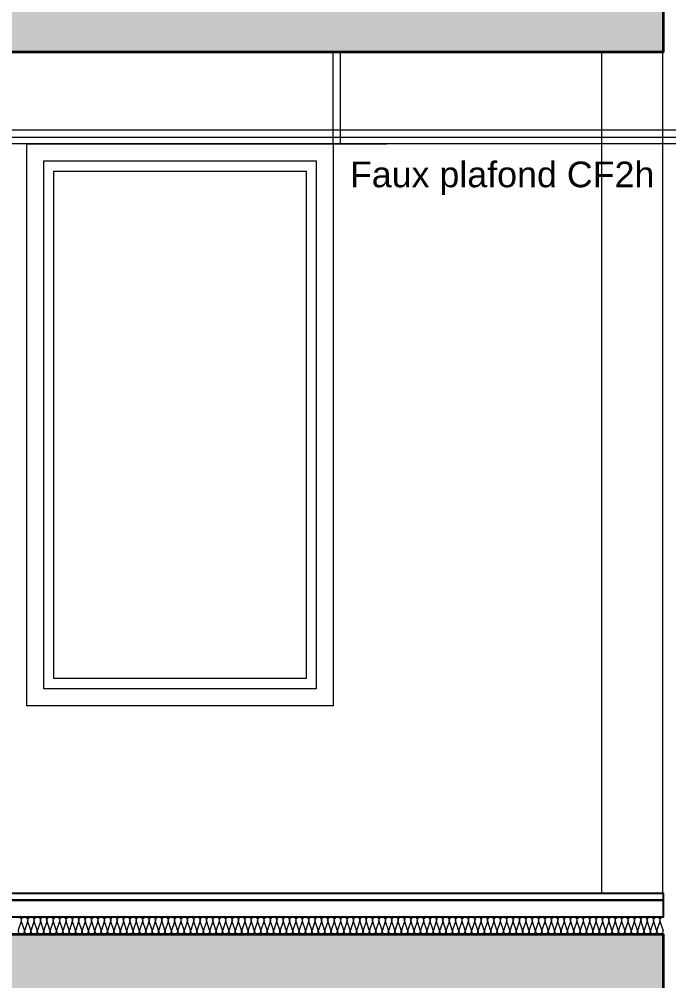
# Model space of a CAD drawing. Header units: metres. Extents: x 1838950 to 1842843, y 5171318 to 5174224.
# Drawn here: x 1841222.564 to 1841224.471, y 5171396.755 to 5171399.579 of the extents above; entities that cross this region are included whole.
import ezdxf

# ---------------------------------------------------------------- set-up
doc = ezdxf.new("R2010")
doc.units = ezdxf.units.M
doc.header["$LTSCALE"] = 0.0254
doc.layers.add('00 CHAZAL Coupe A.5', color=7, linetype='Continuous', lineweight=18)
doc.styles.add('Arial', font='arial.ttf')

# ---------------------------------------------------------------- blocks, each defined once
blk = doc.blocks.new('Groupe-1792-1')
at = {"layer": '00 CHAZAL Coupe A.5', "color": 7, "linetype": 'Continuous', "lineweight": 13}
for p, q in [((1841216.7955, 5171396.942), (1841224.4551, 5171396.942)), ((1841216.7955, 5171396.892), (1841224.4551, 5171396.892))]:
    blk.add_line(p, q, dxfattribs=at)
at = {"layer": '00 CHAZAL Coupe A.5', "color": 7, "linetype": 'Continuous', "lineweight": 13, "flags": 128}
for points in [[(1841222.5611, 5171396.942, -0.511611), (1841222.57, 5171396.9296), (1841222.5616, 5171396.9043, 0.511611), (1841222.5705, 5171396.892, 0.511611), (1841222.5794, 5171396.9043), (1841222.571, 5171396.9296, -0.511611), (1841222.5799, 5171396.942, -0.511611), (1841222.5888, 5171396.9296), (1841222.5804, 5171396.9043, 0.511611), (1841222.5893, 5171396.892, 0.511611), (1841222.5982, 5171396.9043), (1841222.5898, 5171396.9296, -0.511611), (1841222.5986, 5171396.942, -0.511611), (1841222.6075, 5171396.9296), (1841222.5991, 5171396.9043, 0.511611), (1841222.608, 5171396.892, 0.511611), (1841222.6169, 5171396.9043), (1841222.6085, 5171396.9296, -0.511611), (1841222.6174, 5171396.942, -0.511611), (1841222.6263, 5171396.9296), (1841222.6179, 5171396.9043, 0.511611), (1841222.6268, 5171396.892, 0.511611), (1841222.6357, 5171396.9043), (1841222.6273, 5171396.9296, -0.511611), (1841222.6361, 5171396.942, -0.511611), (1841222.645, 5171396.9296), (1841222.6366, 5171396.9043, 0.511611), (1841222.6455, 5171396.892, 0.511611), (1841222.6544, 5171396.9043), (1841222.646, 5171396.9296, -0.511611), (1841222.6549, 5171396.942, -0.511611), (1841222.6638, 5171396.9296), (1841222.6554, 5171396.9043, 0.511611), (1841222.6643, 5171396.892, 0.511611), (1841222.6732, 5171396.9043), (1841222.6648, 5171396.9296, -0.511611), (1841222.6736, 5171396.942, -0.511611), (1841222.6825, 5171396.9296), (1841222.6741, 5171396.9043, 0.511611), (1841222.683, 5171396.892, 0.511611), (1841222.6919, 5171396.9043), (1841222.6835, 5171396.9296, -0.511611), (1841222.6924, 5171396.942, -0.511611), (1841222.7013, 5171396.9296), (1841222.6929, 5171396.9043, 0.511611), (1841222.7018, 5171396.892, 0.511611), (1841222.7107, 5171396.9043), (1841222.7023, 5171396.9296, -0.511611), (1841222.7111, 5171396.942, -0.511611), (1841222.72, 5171396.9296), (1841222.7116, 5171396.9043, 0.511611), (1841222.7205, 5171396.892, 0.511611), (1841222.7294, 5171396.9043), (1841222.721, 5171396.9296, -0.511611), (1841222.7299, 5171396.942, -0.511611), (1841222.7388, 5171396.9296), (1841222.7304, 5171396.9043, 0.511611), (1841222.7393, 5171396.892, 0.511611), (1841222.7482, 5171396.9043), (1841222.7398, 5171396.9296, -0.511611), (1841222.7486, 5171396.942, -0.511611), (1841222.7575, 5171396.9296), (1841222.7491, 5171396.9043, 0.511611), (1841222.758, 5171396.892, 0.511611), (1841222.7669, 5171396.9043), (1841222.7585, 5171396.9296, -0.511611), (1841222.7674, 5171396.942, -0.511611), (1841222.7763, 5171396.9296), (1841222.7679, 5171396.9043, 0.511611), (1841222.7768, 5171396.892)], [(1841222.7768, 5171396.892, 0.511611), (1841222.7857, 5171396.9043), (1841222.7773, 5171396.9296, -0.511611), (1841222.7861, 5171396.942, -0.511611), (1841222.795, 5171396.9296), (1841222.7866, 5171396.9043, 0.511611), (1841222.7955, 5171396.892, 0.511611), (1841222.8044, 5171396.9043), (1841222.796, 5171396.9296, -0.511611), (1841222.8049, 5171396.942, -0.511611), (1841222.8138, 5171396.9296), (1841222.8054, 5171396.9043, 0.511611), (1841222.8143, 5171396.892, 0.511611), (1841222.8232, 5171396.9043), (1841222.8148, 5171396.9296, -0.511611), (1841222.8236, 5171396.942, -0.511611), (1841222.8325, 5171396.9296), (1841222.8241, 5171396.9043, 0.511611), (1841222.833, 5171396.892, 0.511611), (1841222.8419, 5171396.9043), (1841222.8335, 5171396.9296, -0.511611), (1841222.8424, 5171396.942, -0.511611), (1841222.8513, 5171396.9296), (1841222.8429, 5171396.9043, 0.511611), (1841222.8518, 5171396.892, 0.511611), (1841222.8607, 5171396.9043), (1841222.8523, 5171396.9296, -0.511611), (1841222.8611, 5171396.942, -0.511611), (1841222.87, 5171396.9296), (1841222.8616, 5171396.9043, 0.511611), (1841222.8705, 5171396.892, 0.511611), (1841222.8794, 5171396.9043), (1841222.871, 5171396.9296, -0.511611), (1841222.8799, 5171396.942, -0.511611), (1841222.8888, 5171396.9296), (1841222.8804, 5171396.9043, 0.511611), (1841222.8893, 5171396.892, 0.511611), (1841222.8982, 5171396.9043), (1841222.8898, 5171396.9296, -0.511611), (1841222.8986, 5171396.942, -0.511611), (1841222.9075, 5171396.9296), (1841222.8991, 5171396.9043, 0.511611), (1841222.908, 5171396.892, 0.511611), (1841222.9169, 5171396.9043), (1841222.9085, 5171396.9296, -0.511611), (1841222.9174, 5171396.942, -0.511611), (1841222.9263, 5171396.9296), (1841222.9179, 5171396.9043, 0.511611), (1841222.9268, 5171396.892, 0.511611), (1841222.9357, 5171396.9043), (1841222.9273, 5171396.9296, -0.511611), (1841222.9361, 5171396.942, -0.511611), (1841222.945, 5171396.9296), (1841222.9366, 5171396.9043, 0.511611), (1841222.9455, 5171396.892, 0.511611), (1841222.9544, 5171396.9043), (1841222.946, 5171396.9296, -0.511611), (1841222.9549, 5171396.942, -0.511611), (1841222.9638, 5171396.9296), (1841222.9554, 5171396.9043, 0.511611), (1841222.9643, 5171396.892, 0.511611), (1841222.9732, 5171396.9043), (1841222.9648, 5171396.9296, -0.511611), (1841222.9736, 5171396.942, -0.511611), (1841222.9825, 5171396.9296), (1841222.9741, 5171396.9043, 0.511611), (1841222.983, 5171396.892, 0.511611), (1841222.9919, 5171396.9043), (1841222.9835, 5171396.9296, -0.511611), (1841222.9924, 5171396.942, -0.511611), (1841223.0013, 5171396.9296), (1841222.9929, 5171396.9043, 0.511611), (1841223.0018, 5171396.892, 0.511611), (1841223.0107, 5171396.9043), (1841223.0023, 5171396.9296, -0.511611), (1841223.0111, 5171396.942, -0.511611), (1841223.02, 5171396.9296), (1841223.0158, 5171396.917)], [(1841223.0158, 5171396.917), (1841223.0116, 5171396.9043, 0.511611), (1841223.0205, 5171396.892, 0.511611), (1841223.0294, 5171396.9043), (1841223.021, 5171396.9296, -0.511611), (1841223.0299, 5171396.942, -0.511611), (1841223.0388, 5171396.9296), (1841223.0304, 5171396.9043, 0.511611), (1841223.0393, 5171396.892, 0.511611), (1841223.0482, 5171396.9043), (1841223.0398, 5171396.9296, -0.511611), (1841223.0486, 5171396.942, -0.511611), (1841223.0575, 5171396.9296), (1841223.0491, 5171396.9043, 0.511611), (1841223.058, 5171396.892, 0.511611), (1841223.0669, 5171396.9043), (1841223.0585, 5171396.9296, -0.511611), (1841223.0674, 5171396.942, -0.511611), (1841223.0763, 5171396.9296), (1841223.0679, 5171396.9043, 0.511611), (1841223.0768, 5171396.892, 0.511611), (1841223.0857, 5171396.9043), (1841223.0773, 5171396.9296, -0.511611), (1841223.0861, 5171396.942, -0.511611), (1841223.095, 5171396.9296), (1841223.0866, 5171396.9043, 0.511611), (1841223.0955, 5171396.892, 0.511611), (1841223.1044, 5171396.9043), (1841223.096, 5171396.9296, -0.511611), (1841223.1049, 5171396.942, -0.511611), (1841223.1138, 5171396.9296), (1841223.1054, 5171396.9043, 0.511611), (1841223.1143, 5171396.892, 0.511611), (1841223.1232, 5171396.9043), (1841223.1148, 5171396.9296, -0.511611), (1841223.1236, 5171396.942, -0.511611), (1841223.1325, 5171396.9296), (1841223.1241, 5171396.9043, 0.511611), (1841223.133, 5171396.892, 0.511611), (1841223.1419, 5171396.9043), (1841223.1335, 5171396.9296, -0.511611), (1841223.1424, 5171396.942, -0.511611), (1841223.1513, 5171396.9296), (1841223.1429, 5171396.9043, 0.511611), (1841223.1518, 5171396.892, 0.511611), (1841223.1607, 5171396.9043), (1841223.1523, 5171396.9296, -0.511611), (1841223.1611, 5171396.942, -0.511611), (1841223.17, 5171396.9296), (1841223.1616, 5171396.9043, 0.511611), (1841223.1705, 5171396.892, 0.511611), (1841223.1794, 5171396.9043), (1841223.171, 5171396.9296, -0.511611), (1841223.1799, 5171396.942, -0.511611), (1841223.1888, 5171396.9296), (1841223.1804, 5171396.9043, 0.511611), (1841223.1893, 5171396.892, 0.511611), (1841223.1982, 5171396.9043), (1841223.1898, 5171396.9296, -0.511611), (1841223.1986, 5171396.942, -0.511611), (1841223.2075, 5171396.9296), (1841223.1991, 5171396.9043, 0.511611), (1841223.208, 5171396.892, 0.511611), (1841223.2169, 5171396.9043), (1841223.2085, 5171396.9296, -0.511611), (1841223.2174, 5171396.942, -0.511611), (1841223.2263, 5171396.9296), (1841223.2179, 5171396.9043, 0.511611), (1841223.2268, 5171396.892, 0.511611), (1841223.2357, 5171396.9043), (1841223.2273, 5171396.9296, -0.511611), (1841223.2361, 5171396.942, -0.511611), (1841223.245, 5171396.9296), (1841223.2366, 5171396.9043, 0.511611), (1841223.2455, 5171396.892, 0.511611), (1841223.2544, 5171396.9043), (1841223.246, 5171396.9296, -0.511611), (1841223.2549, 5171396.942)], [(1841223.2549, 5171396.942, -0.511611), (1841223.2638, 5171396.9296), (1841223.2554, 5171396.9043, 0.511611), (1841223.2643, 5171396.892, 0.511611), (1841223.2732, 5171396.9043), (1841223.2648, 5171396.9296, -0.511611), (1841223.2736, 5171396.942, -0.511611), (1841223.2825, 5171396.9296), (1841223.2741, 5171396.9043, 0.511611), (1841223.283, 5171396.892, 0.511611), (1841223.2919, 5171396.9043), (1841223.2835, 5171396.9296, -0.511611), (1841223.2924, 5171396.942, -0.511611), (1841223.3013, 5171396.9296), (1841223.2929, 5171396.9043, 0.511611), (1841223.3018, 5171396.892, 0.511611), (1841223.3107, 5171396.9043), (1841223.3023, 5171396.9296, -0.511611), (1841223.3111, 5171396.942, -0.511611), (1841223.32, 5171396.9296), (1841223.3116, 5171396.9043, 0.511611), (1841223.3205, 5171396.892, 0.511611), (1841223.3294, 5171396.9043), (1841223.321, 5171396.9296, -0.511611), (1841223.3299, 5171396.942, -0.511611), (1841223.3388, 5171396.9296), (1841223.3304, 5171396.9043, 0.511611), (1841223.3393, 5171396.892, 0.511611), (1841223.3482, 5171396.9043), (1841223.3398, 5171396.9296, -0.511611), (1841223.3486, 5171396.942, -0.511611), (1841223.3575, 5171396.9296), (1841223.3491, 5171396.9043, 0.511611), (1841223.358, 5171396.892, 0.511611), (1841223.3669, 5171396.9043), (1841223.3585, 5171396.9296, -0.511611), (1841223.3674, 5171396.942, -0.511611), (1841223.3763, 5171396.9296), (1841223.3679, 5171396.9043, 0.511611), (1841223.3768, 5171396.892, 0.511611), (1841223.3857, 5171396.9043), (1841223.3773, 5171396.9296, -0.511611), (1841223.3861, 5171396.942, -0.511611), (1841223.395, 5171396.9296), (1841223.3866, 5171396.9043, 0.511611), (1841223.3955, 5171396.892, 0.511611), (1841223.4044, 5171396.9043), (1841223.396, 5171396.9296, -0.511611), (1841223.4049, 5171396.942, -0.511611), (1841223.4138, 5171396.9296), (1841223.4054, 5171396.9043, 0.511611), (1841223.4143, 5171396.892, 0.511611), (1841223.4232, 5171396.9043), (1841223.4148, 5171396.9296, -0.511611), (1841223.4236, 5171396.942, -0.511611), (1841223.4325, 5171396.9296), (1841223.4241, 5171396.9043, 0.511611), (1841223.433, 5171396.892, 0.511611), (1841223.4419, 5171396.9043), (1841223.4335, 5171396.9296, -0.511611), (1841223.4424, 5171396.942, -0.511611), (1841223.4513, 5171396.9296), (1841223.4429, 5171396.9043, 0.511611), (1841223.4518, 5171396.892, 0.511611), (1841223.4607, 5171396.9043), (1841223.4523, 5171396.9296, -0.511611), (1841223.4611, 5171396.942, -0.511611), (1841223.47, 5171396.9296), (1841223.4616, 5171396.9043, 0.511611), (1841223.4705, 5171396.892, 0.511611), (1841223.4794, 5171396.9043), (1841223.471, 5171396.9296, -0.511611), (1841223.4799, 5171396.942, -0.511611), (1841223.4888, 5171396.9296), (1841223.4804, 5171396.9043, 0.511611), (1841223.4893, 5171396.892, 0.511611), (1841223.4982, 5171396.9043), (1841223.494, 5171396.917)], [(1841223.494, 5171396.917), (1841223.4898, 5171396.9296, -0.511611), (1841223.4986, 5171396.942, -0.511611), (1841223.5075, 5171396.9296), (1841223.4991, 5171396.9043, 0.511611), (1841223.508, 5171396.892, 0.511611), (1841223.5169, 5171396.9043), (1841223.5085, 5171396.9296, -0.511611), (1841223.5174, 5171396.942, -0.511611), (1841223.5263, 5171396.9296), (1841223.5179, 5171396.9043, 0.511611), (1841223.5268, 5171396.892, 0.511611), (1841223.5357, 5171396.9043), (1841223.5273, 5171396.9296, -0.511611), (1841223.5361, 5171396.942, -0.511611), (1841223.545, 5171396.9296), (1841223.5366, 5171396.9043, 0.511611), (1841223.5455, 5171396.892, 0.511611), (1841223.5544, 5171396.9043), (1841223.546, 5171396.9296, -0.511611), (1841223.5549, 5171396.942, -0.511611), (1841223.5638, 5171396.9296), (1841223.5554, 5171396.9043, 0.511611), (1841223.5643, 5171396.892, 0.511611), (1841223.5732, 5171396.9043), (1841223.5648, 5171396.9296, -0.511611), (1841223.5736, 5171396.942, -0.511611), (1841223.5825, 5171396.9296), (1841223.5741, 5171396.9043, 0.511611), (1841223.583, 5171396.892, 0.511611), (1841223.5919, 5171396.9043), (1841223.5835, 5171396.9296, -0.511611), (1841223.5924, 5171396.942, -0.511611), (1841223.6013, 5171396.9296), (1841223.5929, 5171396.9043, 0.511611), (1841223.6018, 5171396.892, 0.511611), (1841223.6107, 5171396.9043), (1841223.6023, 5171396.9296, -0.511611), (1841223.6111, 5171396.942, -0.511611), (1841223.62, 5171396.9296), (1841223.6116, 5171396.9043, 0.511611), (1841223.6205, 5171396.892, 0.511611), (1841223.6294, 5171396.9043), (1841223.621, 5171396.9296, -0.511611), (1841223.6299, 5171396.942, -0.511611), (1841223.6388, 5171396.9296), (1841223.6304, 5171396.9043, 0.511611), (1841223.6393, 5171396.892, 0.511611), (1841223.6482, 5171396.9043), (1841223.6398, 5171396.9296, -0.511611), (1841223.6486, 5171396.942, -0.511611), (1841223.6575, 5171396.9296), (1841223.6491, 5171396.9043, 0.511611), (1841223.658, 5171396.892, 0.511611), (1841223.6669, 5171396.9043), (1841223.6585, 5171396.9296, -0.511611), (1841223.6674, 5171396.942, -0.511611), (1841223.6763, 5171396.9296), (1841223.6679, 5171396.9043, 0.511611), (1841223.6768, 5171396.892, 0.511611), (1841223.6857, 5171396.9043), (1841223.6773, 5171396.9296, -0.511611), (1841223.6861, 5171396.942, -0.511611), (1841223.695, 5171396.9296), (1841223.6866, 5171396.9043, 0.511611), (1841223.6955, 5171396.892, 0.511611), (1841223.7044, 5171396.9043), (1841223.696, 5171396.9296, -0.511611), (1841223.7049, 5171396.942, -0.511611), (1841223.7138, 5171396.9296), (1841223.7054, 5171396.9043, 0.511611), (1841223.7143, 5171396.892, 0.511611), (1841223.7232, 5171396.9043), (1841223.7148, 5171396.9296, -0.511611), (1841223.7236, 5171396.942, -0.511611), (1841223.7325, 5171396.9296), (1841223.7241, 5171396.9043, 0.511611), (1841223.733, 5171396.892)], [(1841223.733, 5171396.892, 0.511611), (1841223.7419, 5171396.9043), (1841223.7335, 5171396.9296, -0.511611), (1841223.7424, 5171396.942, -0.511611), (1841223.7513, 5171396.9296), (1841223.7429, 5171396.9043, 0.511611), (1841223.7518, 5171396.892, 0.511611), (1841223.7607, 5171396.9043), (1841223.7523, 5171396.9296, -0.511611), (1841223.7611, 5171396.942, -0.511611), (1841223.77, 5171396.9296), (1841223.7616, 5171396.9043, 0.511611), (1841223.7705, 5171396.892, 0.511611), (1841223.7794, 5171396.9043), (1841223.771, 5171396.9296, -0.511611), (1841223.7799, 5171396.942, -0.511611), (1841223.7888, 5171396.9296), (1841223.7804, 5171396.9043, 0.511611), (1841223.7893, 5171396.892, 0.511611), (1841223.7982, 5171396.9043), (1841223.7898, 5171396.9296, -0.511611), (1841223.7986, 5171396.942, -0.511611), (1841223.8075, 5171396.9296), (1841223.7991, 5171396.9043, 0.511611), (1841223.808, 5171396.892, 0.511611), (1841223.8169, 5171396.9043), (1841223.8085, 5171396.9296, -0.511611), (1841223.8174, 5171396.942, -0.511611), (1841223.8263, 5171396.9296), (1841223.8179, 5171396.9043, 0.511611), (1841223.8268, 5171396.892, 0.511611), (1841223.8357, 5171396.9043), (1841223.8273, 5171396.9296, -0.511611), (1841223.8361, 5171396.942, -0.511611), (1841223.845, 5171396.9296), (1841223.8366, 5171396.9043, 0.511611), (1841223.8455, 5171396.892, 0.511611), (1841223.8544, 5171396.9043), (1841223.846, 5171396.9296, -0.511611), (1841223.8549, 5171396.942, -0.511611), (1841223.8638, 5171396.9296), (1841223.8554, 5171396.9043, 0.511611), (1841223.8643, 5171396.892, 0.511611), (1841223.8732, 5171396.9043), (1841223.8648, 5171396.9296, -0.511611), (1841223.8736, 5171396.942, -0.511611), (1841223.8825, 5171396.9296), (1841223.8741, 5171396.9043, 0.511611), (1841223.883, 5171396.892, 0.511611), (1841223.8919, 5171396.9043), (1841223.8835, 5171396.9296, -0.511611), (1841223.8924, 5171396.942, -0.511611), (1841223.9013, 5171396.9296), (1841223.8929, 5171396.9043, 0.511611), (1841223.9018, 5171396.892, 0.511611), (1841223.9107, 5171396.9043), (1841223.9023, 5171396.9296, -0.511611), (1841223.9111, 5171396.942, -0.511611), (1841223.92, 5171396.9296), (1841223.9116, 5171396.9043, 0.511611), (1841223.9205, 5171396.892, 0.511611), (1841223.9294, 5171396.9043), (1841223.921, 5171396.9296, -0.511611), (1841223.9299, 5171396.942, -0.511611), (1841223.9388, 5171396.9296), (1841223.9304, 5171396.9043, 0.511611), (1841223.9393, 5171396.892, 0.511611), (1841223.9482, 5171396.9043), (1841223.9398, 5171396.9296, -0.511611), (1841223.9486, 5171396.942, -0.511611), (1841223.9575, 5171396.9296), (1841223.9491, 5171396.9043, 0.511611), (1841223.958, 5171396.892, 0.511611), (1841223.9669, 5171396.9043), (1841223.9585, 5171396.9296, -0.511611), (1841223.9674, 5171396.942, -0.511611), (1841223.9763, 5171396.9296), (1841223.9721, 5171396.917)], [(1841223.9721, 5171396.917), (1841223.9679, 5171396.9043, 0.511611), (1841223.9768, 5171396.892, 0.511611), (1841223.9857, 5171396.9043), (1841223.9773, 5171396.9296, -0.511611), (1841223.9861, 5171396.942, -0.511611), (1841223.995, 5171396.9296), (1841223.9866, 5171396.9043, 0.511611), (1841223.9955, 5171396.892, 0.511611), (1841224.0044, 5171396.9043), (1841223.996, 5171396.9296, -0.511611), (1841224.0049, 5171396.942, -0.511611), (1841224.0138, 5171396.9296), (1841224.0054, 5171396.9043, 0.511611), (1841224.0143, 5171396.892, 0.511611), (1841224.0232, 5171396.9043), (1841224.0148, 5171396.9296, -0.511611), (1841224.0236, 5171396.942, -0.511611), (1841224.0325, 5171396.9296), (1841224.0241, 5171396.9043, 0.511611), (1841224.033, 5171396.892, 0.511611), (1841224.0419, 5171396.9043), (1841224.0335, 5171396.9296, -0.511611), (1841224.0424, 5171396.942, -0.511611), (1841224.0513, 5171396.9296), (1841224.0429, 5171396.9043, 0.511611), (1841224.0518, 5171396.892, 0.511611), (1841224.0607, 5171396.9043), (1841224.0523, 5171396.9296, -0.511611), (1841224.0611, 5171396.942, -0.511611), (1841224.07, 5171396.9296), (1841224.0616, 5171396.9043, 0.511611), (1841224.0705, 5171396.892, 0.511611), (1841224.0794, 5171396.9043), (1841224.071, 5171396.9296, -0.511611), (1841224.0799, 5171396.942, -0.511611), (1841224.0888, 5171396.9296), (1841224.0804, 5171396.9043, 0.511611), (1841224.0893, 5171396.892, 0.511611), (1841224.0982, 5171396.9043), (1841224.0898, 5171396.9296, -0.511611), (1841224.0986, 5171396.942, -0.511611), (1841224.1075, 5171396.9296), (1841224.0991, 5171396.9043, 0.511611), (1841224.108, 5171396.892, 0.511611), (1841224.1169, 5171396.9043), (1841224.1085, 5171396.9296, -0.511611), (1841224.1174, 5171396.942, -0.511611), (1841224.1263, 5171396.9296), (1841224.1179, 5171396.9043, 0.511611), (1841224.1268, 5171396.892, 0.511611), (1841224.1357, 5171396.9043), (1841224.1273, 5171396.9296, -0.511611), (1841224.1361, 5171396.942, -0.511611), (1841224.145, 5171396.9296), (1841224.1366, 5171396.9043, 0.511611), (1841224.1455, 5171396.892, 0.511611), (1841224.1544, 5171396.9043), (1841224.146, 5171396.9296, -0.511611), (1841224.1549, 5171396.942, -0.511611), (1841224.1638, 5171396.9296), (1841224.1554, 5171396.9043, 0.511611), (1841224.1643, 5171396.892, 0.511611), (1841224.1732, 5171396.9043), (1841224.1648, 5171396.9296, -0.511611), (1841224.1736, 5171396.942, -0.511611), (1841224.1825, 5171396.9296), (1841224.1741, 5171396.9043, 0.511611), (1841224.183, 5171396.892, 0.511611), (1841224.1919, 5171396.9043), (1841224.1835, 5171396.9296, -0.511611), (1841224.1924, 5171396.942, -0.511611), (1841224.2013, 5171396.9296), (1841224.1929, 5171396.9043, 0.511611), (1841224.2018, 5171396.892, 0.511611), (1841224.2107, 5171396.9043), (1841224.2023, 5171396.9296, -0.511611), (1841224.2111, 5171396.942)], [(1841224.2111, 5171396.942, -0.511611), (1841224.22, 5171396.9296), (1841224.2116, 5171396.9043, 0.511611), (1841224.2205, 5171396.892, 0.511611), (1841224.2294, 5171396.9043), (1841224.221, 5171396.9296, -0.511611), (1841224.2299, 5171396.942, -0.511611), (1841224.2388, 5171396.9296), (1841224.2304, 5171396.9043, 0.511611), (1841224.2393, 5171396.892, 0.511611), (1841224.2482, 5171396.9043), (1841224.2398, 5171396.9296, -0.511611), (1841224.2486, 5171396.942, -0.511611), (1841224.2575, 5171396.9296), (1841224.2491, 5171396.9043, 0.511611), (1841224.258, 5171396.892, 0.511611), (1841224.2669, 5171396.9043), (1841224.2585, 5171396.9296, -0.511611), (1841224.2674, 5171396.942, -0.511611), (1841224.2763, 5171396.9296), (1841224.2679, 5171396.9043, 0.511611), (1841224.2768, 5171396.892, 0.511611), (1841224.2857, 5171396.9043), (1841224.2773, 5171396.9296, -0.511611), (1841224.2861, 5171396.942, -0.511611), (1841224.295, 5171396.9296), (1841224.2866, 5171396.9043, 0.511611), (1841224.2955, 5171396.892, 0.511611), (1841224.3044, 5171396.9043), (1841224.296, 5171396.9296, -0.511611), (1841224.3049, 5171396.942, -0.511611), (1841224.3138, 5171396.9296), (1841224.3054, 5171396.9043, 0.511611), (1841224.3143, 5171396.892, 0.511611), (1841224.3232, 5171396.9043), (1841224.3148, 5171396.9296, -0.511611), (1841224.3236, 5171396.942, -0.511611), (1841224.3325, 5171396.9296), (1841224.3241, 5171396.9043, 0.511611), (1841224.333, 5171396.892, 0.511611), (1841224.3419, 5171396.9043), (1841224.3335, 5171396.9296, -0.511611), (1841224.3424, 5171396.942, -0.511611), (1841224.3513, 5171396.9296), (1841224.3429, 5171396.9043, 0.511611), (1841224.3518, 5171396.892, 0.511611), (1841224.3607, 5171396.9043), (1841224.3523, 5171396.9296, -0.511611), (1841224.3611, 5171396.942, -0.511611), (1841224.37, 5171396.9296), (1841224.3616, 5171396.9043, 0.511611), (1841224.3705, 5171396.892, 0.511611), (1841224.3794, 5171396.9043), (1841224.371, 5171396.9296, -0.511611), (1841224.3799, 5171396.942, -0.511611), (1841224.3888, 5171396.9296), (1841224.3804, 5171396.9043, 0.511611), (1841224.3893, 5171396.892, 0.511611), (1841224.3982, 5171396.9043), (1841224.3898, 5171396.9296, -0.511611), (1841224.3986, 5171396.942, -0.511611), (1841224.4075, 5171396.9296), (1841224.3991, 5171396.9043, 0.511611), (1841224.408, 5171396.892, 0.511611), (1841224.4169, 5171396.9043), (1841224.4085, 5171396.9296, -0.511611), (1841224.4174, 5171396.942, -0.511611), (1841224.4263, 5171396.9296), (1841224.4179, 5171396.9043, 0.511611), (1841224.4268, 5171396.892, 0.511611), (1841224.4357, 5171396.9043), (1841224.4273, 5171396.9296, -0.511611), (1841224.4361, 5171396.942, -0.511611), (1841224.445, 5171396.9296), (1841224.4366, 5171396.9043, 0.511611), (1841224.4455, 5171396.892, 0.511611), (1841224.4544, 5171396.9043), (1841224.446, 5171396.9296, -0.511611), (1841224.4549, 5171396.942)], [(1841224.4551, 5171396.9033, 0.102786), (1841224.4551, 5171396.8994)]]:
    blk.add_lwpolyline(points, format="xyb", dxfattribs=at)

msp = doc.modelspace()

# ---------------------------------------------------------------- hatches: boundary and pattern name
at = {"layer": '00 CHAZAL Coupe A.5', "linetype": 'Continuous', "lineweight": 0, "true_color": 0xaaaaaa}
h = msp.add_hatch(color=253, dxfattribs=at)
h.paths.add_polyline_path([(1841218.0951, 5171406.0067), (1841217.9351, 5171406.0067), (1841217.9351, 5171405.8743), (1841217.9351, 5171405.8743), (1841217.9351, 5171405.3122), (1841216.7955, 5171405.3122), (1841216.7955, 5171406.1927), (1841216.6155, 5171406.1927), (1841216.6155, 5171406.1921), (1841215.0579, 5171406.1921), (1841215.0579, 5171405.9921), (1841216.6155, 5171405.9921), (1841216.6155, 5171405.4454), (1841216.6155, 5171405.4454), (1841216.6155, 5171404.9154), (1841216.6155, 5171405.4451), (1841216.6155, 5171396.212), (1841216.7937, 5171396.212), (1841216.7937, 5171396.272), (1841216.7955, 5171396.272), (1841216.7955, 5171396.662), (1841218.6937, 5171396.662), (1841218.6937, 5171394.022), (1841216.6155, 5171394.022), (1841216.6155, 5171393.7166), (1841216.6137, 5171393.7166), (1841216.6137, 5171393.571), (1841216.7955, 5171393.571), (1841216.7955, 5171393.8023), (1841218.6937, 5171393.8023), (1841218.6937, 5171391.381), (1841216.6155, 5171391.381), (1841216.6155, 5171390.6854), (1841216.6156, 5171390.6854), (1841216.6156, 5171389.981), (1841214.7649, 5171389.981), (1841214.7649, 5171390.9682), (1841214.7648, 5171390.9682), (1841214.7648, 5171396.8922), (1841214.5848, 5171396.8922), (1841214.5848, 5171396.892), (1841211.438, 5171396.892), (1841211.438, 5171396.892), (1841209.4576, 5171396.892), (1841209.4576, 5171396.892), (1841203.8519, 5171396.892), (1841203.8519, 5171396.9671), (1841203.7105, 5171396.9671), (1841203.7105, 5171396.8732), (1841203.7107, 5171396.8732), (1841203.7107, 5171396.786), (1841202.5629, 5171396.786), (1841202.5629, 5171396.7871), (1841202.4959, 5171396.786), (1841202.4959, 5171396.8024), (1841202.4949, 5171396.8024), (1841202.4949, 5171396.8917), (1841202.4945, 5171396.8917), (1841202.4945, 5171396.9673), (1841202.2949, 5171396.9673), (1841202.2949, 5171396.8542), (1841202.2953, 5171396.8542), (1841202.2953, 5171396.6997), (1841202.2949, 5171396.6997), (1841202.2949, 5171390.2944), (1841202.4949, 5171390.3574), (1841202.4949, 5171391.231), (1841202.4952, 5171391.231), (1841202.4952, 5171391.251), (1841214.5848, 5171391.251), (1841214.5848, 5171389.581), (1841216.7955, 5171389.581), (1841216.7955, 5171391.251), (1841224.2749, 5171391.251), (1841224.2749, 5171390.4504), (1841224.4551, 5171390.505), (1841224.4551, 5171391.381), (1841218.8737, 5171391.381), (1841218.8737, 5171393.8023), (1841219.7929, 5171393.8023), (1841224.4551, 5171393.8514), (1841224.4551, 5171394.1719), (1841222.7637, 5171394.1719), (1841219.783, 5171394.022), (1841218.8737, 5171394.022), (1841218.8737, 5171396.662), (1841224.4551, 5171396.662), (1841224.4551, 5171396.892), (1841216.7955, 5171396.892), (1841216.7955, 5171399.4847), (1841216.7959, 5171399.4847), (1841216.7959, 5171399.4822), (1841217.9351, 5171399.4822), (1841217.9351, 5171399.1626), (1841218.0957, 5171399.1626), (1841218.0957, 5171399.4822), (1841224.4551, 5171399.4822), (1841224.4551, 5171399.7322), (1841216.7955, 5171399.7322), (1841216.7955, 5171402.2722), (1841217.9351, 5171402.2722), (1841217.9351, 5171401.9526), (1841218.0957, 5171401.9526), (1841218.0957, 5171402.2722), (1841224.4551, 5171402.2722), (1841224.4551, 5171402.8722), (1841224.2751, 5171402.8722), (1841224.2751, 5171402.5222), (1841218.0951, 5171402.5222), (1841218.0951, 5171402.7399), (1841217.9351, 5171402.7466), (1841217.9351, 5171402.5225), (1841216.7955, 5171402.5225), (1841216.7955, 5171405.0922), (1841217.9351, 5171405.0922), (1841217.9351, 5171404.983), (1841217.9343, 5171404.983), (1841217.9343, 5171404.8998), (1841218.0951, 5171404.8998)])
h.paths.add_polyline_path([(1841214.5848, 5171396.522), (1841214.5848, 5171394.0163), (1841212.4426, 5171393.9948), (1841212.4426, 5171393.9748), (1841212.2926, 5171393.9748), (1841212.2926, 5171393.9948), (1841209.5803, 5171394.022), (1841202.6449, 5171394.022), (1841202.6449, 5171393.992), (1841202.4949, 5171393.992), (1841202.4949, 5171396.5838), (1841203.8514, 5171396.5838), (1841203.8514, 5171396.662), (1841208.7803, 5171396.662), (1841208.7803, 5171396.522)])
h.paths.add_polyline_path([(1841214.5848, 5171393.8023), (1841214.5848, 5171391.3753), (1841212.4425, 5171391.3539), (1841212.4425, 5171391.3309), (1841212.2925, 5171391.3309), (1841212.2925, 5171391.3539), (1841209.5803, 5171391.381), (1841202.6449, 5171391.381), (1841202.6449, 5171391.351), (1841202.4949, 5171391.351), (1841202.4949, 5171393.8023)])

# ---------------------------------------------------------------- linework, layer by layer
at = {"layer": '00 CHAZAL Coupe A.5', "color": 7, "linetype": 'Continuous', "lineweight": 9}
for p, q in [((1841224.2749, 5171397.0129), (1841224.2749, 5171399.4822)), ((1841224.4526, 5171399.4822), (1841224.4526, 5171397.0129))]:
    msp.add_line(p, q, dxfattribs=at)
at = {"layer": '00 CHAZAL Coupe A.5', "color": 7, "linetype": 'Continuous', "lineweight": 13}
msp.add_line((1841236.9879, 5171399.2529), (1841218.0957, 5171399.2529), dxfattribs=at)
at = {"layer": '00 CHAZAL Coupe A.5', "color": 7, "linetype": 'Continuous', "lineweight": 35, "flags": 128}
msp.add_lwpolyline([(1841224.4551, 5171399.7322), (1841224.4551, 5171399.4822), (1841218.0957, 5171399.4822), (1841218.0957, 5171399.1626), (1841217.9351, 5171399.1626), (1841217.9351, 5171399.4822), (1841216.7959, 5171399.4822), (1841216.7959, 5171399.4847), (1841216.7955, 5171399.4847), (1841216.7955, 5171396.892), (1841224.4551, 5171396.892), (1841224.4551, 5171396.662), (1841218.8737, 5171396.662), (1841218.8737, 5171394.022), (1841219.783, 5171394.022), (1841222.7637, 5171394.1719), (1841224.4551, 5171394.1719), (1841224.4551, 5171393.8514)], dxfattribs=at)
at = {"layer": '00 CHAZAL Coupe A.5', "color": 7, "linetype": 'Continuous', "lineweight": 5, "flags": 128}
for points in [[(1841223.4863, 5171399.4828), (1841223.5063, 5171399.4828), (1841223.5063, 5171399.2129), (1841223.4863, 5171399.2129)], [(1841223.4863, 5171399.2129), (1841223.6437, 5171399.2129), (1841223.6437, 5171399.2124), (1841223.4863, 5171399.2124)]]:
    msp.add_lwpolyline(points, close=True, dxfattribs=at)
at = {"layer": '00 CHAZAL Coupe A.5', "color": 7, "linetype": 'Continuous', "lineweight": 13, "flags": 128}
for points in [[(1841236.9879, 5171399.2129), (1841218.0957, 5171399.2129), (1841218.0957, 5171399.2329), (1841236.9879, 5171399.2329)], [(1841222.5863, 5171399.2129), (1841223.4863, 5171399.2129), (1841223.4863, 5171397.5629), (1841222.5863, 5171397.5629)], [(1841222.6363, 5171399.1629), (1841223.4363, 5171399.1629), (1841223.4363, 5171397.6129), (1841222.6363, 5171397.6129)], [(1841222.6663, 5171399.1329), (1841223.4063, 5171399.1329), (1841223.4063, 5171397.6429), (1841222.6663, 5171397.6429)]]:
    msp.add_lwpolyline(points, close=True, dxfattribs=at)
at = {"layer": '00 CHAZAL Coupe A.5', "color": 7, "linetype": 'Continuous', "lineweight": 25, "flags": 128}
for points in [[(1841216.7955, 5171397.0129), (1841224.4551, 5171397.0129), (1841224.4551, 5171396.9925), (1841216.7955, 5171396.9925)], [(1841216.7955, 5171396.9925), (1841224.4551, 5171396.9925), (1841224.4551, 5171396.9425), (1841216.7955, 5171396.9425)]]:
    msp.add_lwpolyline(points, close=True, dxfattribs=at)

# ---------------------------------------------------------------- block references
at = {"layer": '00 CHAZAL Coupe A.5', "color": 7}
msp.add_blockref('Groupe-1792-1', (0, 0), dxfattribs=at)

# ---------------------------------------------------------------- texts
at = {"layer": '00 CHAZAL Coupe A.5', "color": 18, "true_color": 0x000000, "insert": (1841223.9821, 5171399.1609), "char_height": 0.075242, "attachment_point": 2, "rotation": 0.0028, "line_spacing_factor": 0.96984, "style": 'Arial'}
msp.add_mtext('Faux plafond CF2h', dxfattribs=at)

doc.saveas('drawing.dxf')
